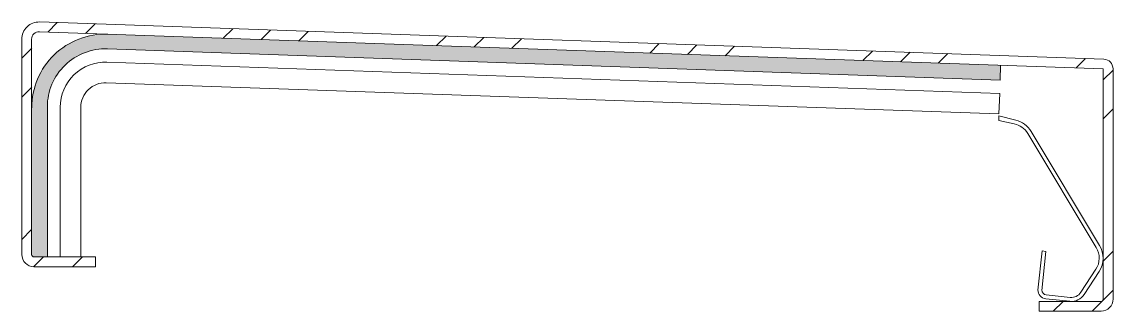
# Model space of a CAD drawing. Header units: metres. Extents: x -30 to 193, y -39 to 20.
import ezdxf

# ---------------------------------------------------------------- set-up
doc = ezdxf.new("R2010")
doc.units = ezdxf.units.M
doc.layers.add('A-DETL-GENF', color=92, linetype='Continuous', lineweight=18)

# ---------------------------------------------------------------- blocks, each defined once
blk = doc.blocks.new('41 roval muurafdeksysteem type F - Type 1-4962273-00_0 Basismaterialen')
at = {"layer": 'A-DETL-GENF', "lineweight": 13}
h = blk.add_hatch(dxfattribs=at)
h.set_pattern_fill('FP_18', color=256, style=0, pattern_type=2)
h.set_pattern_definition([(45, (13616.518, 2747.615), (-22.45064, 22.45064), []), (45, (13624.455, 2747.615), (0, 44.90128), []), (45, (13608.58, 2747.615), (0, 44.90128), [])])
h.paths.add_polyline_path([(190.04, -39.06), (190.68, -38.96), (191.28, -38.71), (191.79, -38.31), (192.18, -37.8), (192.43, -37.2), (192.51, -36.56), (192.48, 10.31), (192.42, 10.81), (192.24, 11.28), (191.94, 11.68), (191.56, 12), (191.1, 12.22), (190.61, 12.31), (-25.96, 19.87), (-26.76, 19.81), (-27.53, 19.56), (-28.21, 19.15), (-28.79, 18.6), (-29.22, 17.92), (-29.49, 17.17), (-29.59, 16.37), (-29.59, -27.5), (-29.5, -28.15), (-29.25, -28.75), (-28.85, -29.27), (-28.34, -29.67), (-27.73, -29.92), (-27.09, -30), (-14.59, -30), (-14.59, -28), (-27.22, -27.98), (-27.44, -27.85), (-27.57, -27.63), (-27.59, -27.5), (-27.55, 16.72), (-27.43, 17.04), (-27.24, 17.33), (-26.99, 17.57), (-26.7, 17.75), (-26.37, 17.85), (-26.02, 17.87), (190.48, 10.31), (190.43, -36.77), (190.29, -36.95), (190.09, -37.04), (189.98, -37.06), (177.48, -37.05), (177.48, -39.05)])
at = {"layer": 'A-DETL-GENF'}
blk.add_hatch(color=256, dxfattribs=at).paths.add_polyline_path([(-24.39, -28), (-24.39, 2.59), (-24.08, 5.28), (-23.16, 7.82), (-21.7, 10.09), (-19.75, 11.97), (-17.43, 13.36), (-14.85, 14.18), (-12.16, 14.39), (169.48, 8.04), (169.58, 11.04), (-12.05, 17.38), (-15.48, 17.11), (-18.75, 16.07), (-21.69, 14.31), (-24.16, 11.92), (-26.03, 9.04), (-27.18, 5.8), (-27.59, 2.39), (-27.53, -27.63), (-27.44, -27.85), (-27.22, -27.98), (-27.09, -28)])
for p, q in [((-26.02, 17.87), (190.48, 10.31)), ((190.61, 12.31), (-25.96, 19.87)), ((-29.59, 16.37), (-29.59, -27.5)), ((-27.59, -27.5), (-27.59, 16.37)), ((-12.16, 14.39), (169.48, 8.04)), ((169.42, 5.33), (-12.26, 11.68)), ((169.48, 8.04), (169.58, 11.04)), ((190.48, 10.31), (190.48, -36.56)), ((192.51, -36.56), (192.51, 10.31)), ((-12.4, 7.48), (169.27, 1.14)), ((169.27, 1.14), (169.42, 5.33)), ((-24.39, -28), (-24.39, 2.59)), ((-21.79, 2.48), (-21.79, -28)), ((-17.59, -28), (-17.59, 2.48)), ((169.26, 0.72), (169.23, -0.21)), ((172.72, -0.14), (169.26, 0.72)), ((169.23, -0.21), (172.38, -0.88)), ((175.11, -2.83), (189.07, -26.06)), ((189.76, -25.65), (175.79, -2.42)), ((-14.59, -28), (-27.09, -28)), ((-14.59, -30), (-14.59, -28)), ((178.03, -26.79), (177.19, -34.78)), ((177.99, -34.81), (178.82, -26.88)), ((178.82, -26.88), (178.03, -26.79)), ((-27.09, -30), (-14.59, -30)), ((188.99, -30.51), (185.95, -35.21)), ((186.61, -35.64), (189.66, -30.95)), ((189.98, -37.06), (177.48, -37.05)), ((177.48, -37.05), (177.48, -39.05)), ((178.82, -36.53), (183.69, -37.04)), ((183.77, -36.25), (178.9, -35.73)), ((177.48, -39.05), (190.04, -39.06))]:
    blk.add_line(p, q, dxfattribs=at)
for centre, radius, start, end in [((-26.09, 16.37), 3.5, 88, 180), ((-26.09, 16.37), 1.5, 87.5487, 180), ((-12.58, 2.39), 15, 87.9999, 180), ((-12.59, 2.59), 11.8, 87.9156, 180), ((-12.58, 2.48), 9.2, 88, 180), ((190.48, 10.31), 2, 0, 86.3572), ((-12.58, 2.48), 5, 88, 180), ((171.51, -4.99), 4.2, 31.0019, 77.9967), ((171.51, -4.99), 5, 31.002, 76.0072), ((185.47, -28.23), 4.2, 327.0194, 31.0019), ((185.47, -28.23), 5, 326.994, 31.002), ((-27.09, -27.5), 2.5, 180, 270), ((-27.09, -27.5), 0.5, 180, 270), ((179, -34.74), 1.8, 178.0053, 264.0047), ((179, -34.74), 1, 178.0053, 263.9826), ((184.01, -33.96), 2.3, 263.9826, 327.0756), ((184.01, -33.96), 3.1, 264.0047, 326.994), ((189.98, -36.56), 0.5, 269.9921, 359.9997), ((190.01, -36.56), 2.5, 270.637, 360)]:
    blk.add_arc(centre, radius, start, end, dxfattribs=at)

msp = doc.modelspace()

# ---------------------------------------------------------------- block references
msp.add_blockref('41 roval muurafdeksysteem type F - Type 1-4962273-00_0 Basismaterialen', (0, 0))

doc.saveas('drawing.dxf')
